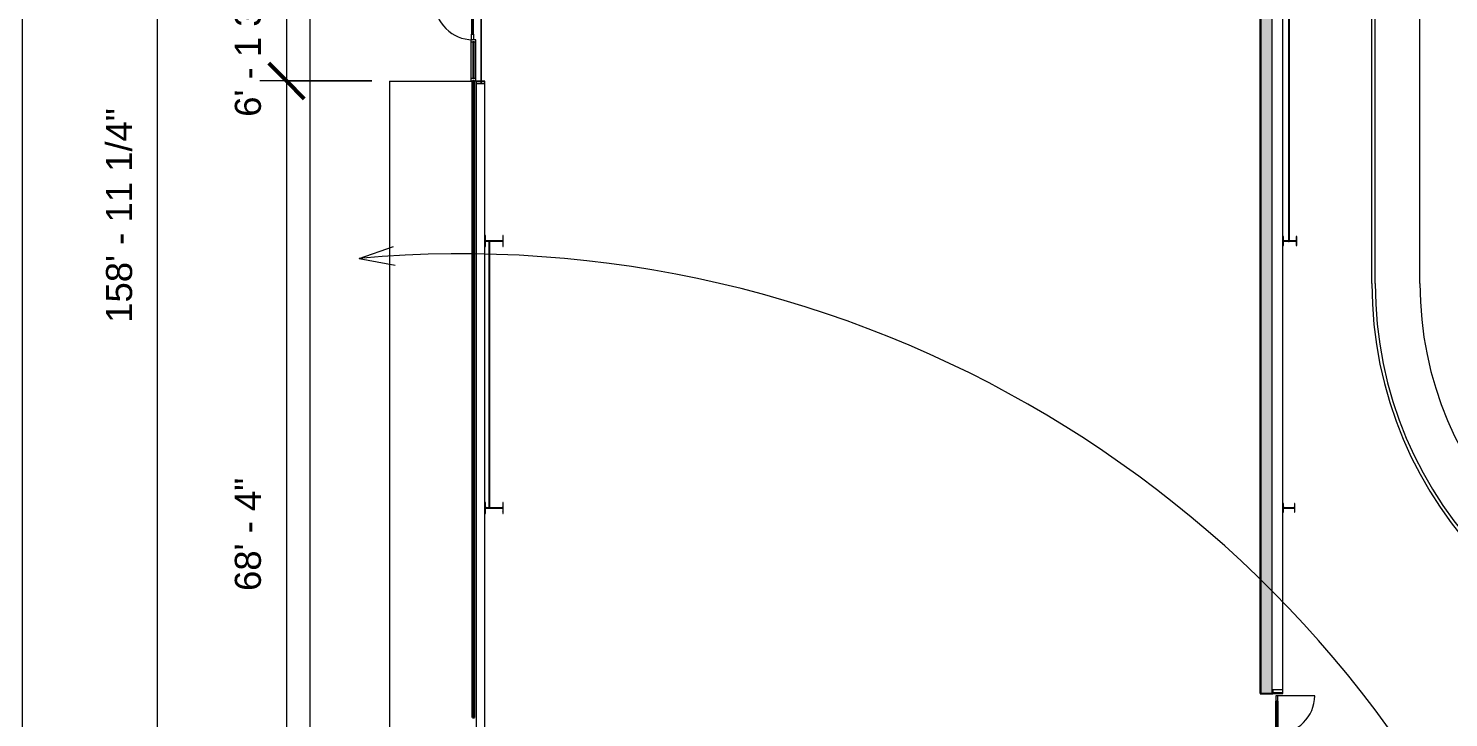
# Model space of a CAD drawing. Header units: inches. Extents: x 1 to 27263, y -26002 to 5769.
# Drawn here: x 21657 to 22941, y -22298 to -21675 of the extents above; entities that cross this region are included whole.
import ezdxf

# ---------------------------------------------------------------- set-up
doc = ezdxf.new("R2010")
doc.units = ezdxf.units.IN
doc.header["$MEASUREMENT"] = 0
for name, color, linetype, lineweight in [('A-ANNO-DIMS', 211, 'Continuous', 9), ('A-ANNO-DIMS-256', 211, 'Continuous', 9), ('A-DOOR', 31, 'Continuous', 9), ('A-FLOR', 192, 'Continuous', 9), ('A-FLOR-HRAL', 11, 'Continuous', 9), ('A-FLOR-OTLN', 90, 'Continuous', 9), ('A-GLAZ-CURT', 52, 'Continuous', 9), ('A-GLAZ-CWMG', 51, 'Continuous', 9), ('A-WALL', 113, 'Continuous', 9), ('A-WALL-PATT', 111, 'Continuous', 25), ('Conc', 7, 'Continuous', 9), ('G-ANNO-TEXT', 231, 'Continuous', 9), ('L-SITE-WALL', 31, 'Continuous', 9), ('S-BEAM', 12, 'Continuous', 9), ('S-COLS', 52, 'Continuous', 9)]:
    doc.layers.add(name, color=color, linetype=linetype, lineweight=lineweight)
doc.styles.add('Arial_1', font='arial.ttf', dxfattribs={"height": 23.60479})
doc.dimstyles.new('Linear_-_3_32__Arial_1', dxfattribs={"dimscale": 12, "dimtxt": 24, "dimasz": 2.666667, "dimexe": 2, "dimexo": 1.333333, "dimgap": 1.333333, "dimtad": 1, "dimrnd": 0.25, "dimzin": 1, "dimdsep": 46, "dimlunit": 4, "dimtxsty": 'Arial_1', "dimblk1": 'OBLIQUE', "dimblk2": 'OBLIQUE', "dimsah": 1, "dimcen": 0.09, "dimdle": 2, "dimazin": 0, "dimtfac": 1, "dimtdec": 4, "dimtix": 1, "dimtmove": 0, "dimatfit": 3, "dimfxl": 1, "dimtvp": 1, "dimtfill": 1, "dimfrac": 2, "dimtolj": 1, "dimtzin": 0, "dimarcsym": 2})
pattern_1 = [(45, (0, 0), (-25.342707, 25.342707), []), (45, (0, 38.4), (-25.342707, 25.342707), [])]

# ---------------------------------------------------------------- blocks, each defined once
blk = doc.blocks.new('Struct_Xcel_Sports Complex_rvt-1-Site Plan - Phase 1')
at = {"layer": 'A-FLOR', "color": 7}
for p, q in [((22066.1, -21722.9), (22066.1, -21649.2)), ((22066.1, -21725.3), (22066.1, -21723.2))]:
    blk.add_line(p, q, dxfattribs=at)
at = {"layer": 'L-SITE-WALL', "color": 7}
for p, q in [((22066.1, -21649.2), (22066.1, -21722.9)), ((22058.1, -22298.4), (22058.1, -21722.7)), ((22066.1, -21723.2), (22066.1, -21725.3))]:
    blk.add_line(p, q, dxfattribs=at)
blk = doc.blocks.new('Girt_C - 8_D-1278968-Site Plan - Phase 1')
at = {"layer": 'S-BEAM'}
for p, q in [((22061.6, -21725.3), (22061.6, -22537.6)), ((22061.6, -21725.3), (22061.8, -21725.3)), ((22061.8, -21725.3), (22069.5, -21725.3)), ((22069.5, -21725.3), (22069.6, -21725.3)), ((22069.6, -22537.6), (22069.6, -21725.3)), ((22061.8, -22537.6), (22061.6, -22537.6)), ((22069.5, -22537.6), (22061.8, -22537.6)), ((22069.6, -22537.6), (22069.5, -22537.6))]:
    blk.add_line(p, q, dxfattribs=at)
blk = doc.blocks.new('Top Rail Type - Top Rail_Internal_-939601-Site Plan - Phase 1')
at = {"layer": 'A-FLOR-HRAL'}
for p, q in [((22871.7, -21906.1), (22871.7, -21584.1)), ((22874.8, -21906.1), (22874.8, -21584.1))]:
    blk.add_line(p, q, dxfattribs=at)
for radius in [361.5, 358.5]:
    blk.add_arc((23233.3, -21906.1), radius, 180, 270, dxfattribs=at)
blk = doc.blocks.new('Girt_C - 10_D-1253530-Site Plan - Phase 1')
at = {"layer": 'S-BEAM'}
for p, q in [((22781.4, -21385.1), (22781.4, -22273.2)), ((22781.4, -21385.1), (22781.6, -21385.1)), ((22781.6, -21385.1), (22791.2, -21385.1)), ((22791.2, -21385.1), (22791.4, -21385.1)), ((22791.4, -22273.2), (22791.4, -21385.1)), ((22781.6, -22273.2), (22781.4, -22273.2)), ((22791.2, -22273.2), (22781.6, -22273.2)), ((22791.4, -22273.2), (22791.2, -22273.2))]:
    blk.add_line(p, q, dxfattribs=at)
blk = doc.blocks.new('Door_Single_Storefront - one-1312747-Site Plan - Phase 1')
at = {"layer": 'A-DOOR'}
for p, q in [((-17.09375, -1), (-17.09375, 0.75)), ((-17.09375, 0.75), (-12.09375, 0.75)), ((-17.09375, -34.1875), (-17.09375, 0)), ((-12.09375, 0.75), (-12.09375, -1)), ((12.09375, 0.75), (-12.09375, 0.75)), ((-12.09375, -0.5), (-12.09375, 0.25)), ((-12.09375, 0.25), (12.09375, 0.25)), ((12.09375, -1), (12.09375, 0.75)), ((12.09375, 0.75), (17.09375, 0.75)), ((12.09375, 0.25), (12.09375, -0.5)), ((17.09375, 0.75), (17.09375, -1)), ((-12.09375, -1), (-17.09375, -1)), ((12.09375, -0.5), (-12.09375, -0.5)), ((-12.09375, -1), (12.09375, -1)), ((17.09375, -1), (12.09375, -1))]:
    blk.add_line(p, q, dxfattribs=at)
blk.add_arc((-17.09375, 0), 34.1875, 270, 0, dxfattribs=at)
blk = doc.blocks.new('System Panel - Exterior Glazing-1142345-Site Plan - Phase 1')
at = {"layer": 'A-GLAZ-CURT'}
for p, q in [((16.53125, 1.25), (-16.53125, 1.25)), ((-16.53125, 1.25), (-16.53125, 0.25)), ((-16.53125, 0.25), (-16.53125, 1.25)), ((16.53125, 1.25), (-16.53125, 1.25)), ((-16.53125, 0.25), (16.53125, 0.25)), ((-16.53125, 0.25), (16.53125, 0.25)), ((16.53125, 0.25), (16.53125, 1.25)), ((16.53125, 1.25), (16.53125, 0.25))]:
    blk.add_line(p, q, dxfattribs=at)
blk = doc.blocks.new('Rectangular Mullion - Exterior 2_ x 4_5_-1305234-Site Plan - Phase 1')
at = {"layer": 'A-GLAZ-CWMG'}
for p, q in [((26090.5, -22683.2), (26123.5, -22683.2)), ((26090.5, -22687.7), (26123.5, -22687.7))]:
    blk.add_line(p, q, dxfattribs=at)
blk = doc.blocks.new('Rectangular Mullion - Exterior 2_ x 4_5_-1212758-Site Plan - Phase 1')
at = {"layer": 'A-GLAZ-CWMG', "lineweight": 13}
for p, q in [((-2, 1.5), (0, 1.5)), ((-2, -3), (-2, 1.5)), ((0, 1.5), (0, -3)), ((0, -3), (-2, -3))]:
    blk.add_line(p, q, dxfattribs=at)
blk = doc.blocks.new('Rectangular Mullion - Exterior 2_ x 4_5_-827470-Site Plan - Phase 1')
at = {"layer": 'A-GLAZ-CWMG', "lineweight": 13}
for p, q in [((-1, 1.5), (1, 1.5)), ((-1, -3), (-1, 1.5)), ((1, 1.5), (1, -3)), ((1, -3), (-1, -3))]:
    blk.add_line(p, q, dxfattribs=at)
blk = doc.blocks.new('Door_Single_Storefront - one-1305252-Site Plan - Phase 1')
at = {"layer": 'A-DOOR'}
for p, q in [((-17.21875, 34.4375), (-17.21875, 0)), ((-12.21875, 1), (-17.21875, 1)), ((-17.21875, 1), (-17.21875, -0.75)), ((-12.21875, -0.75), (-12.21875, 1)), ((-12.21875, 1), (12.21875, 1)), ((12.21875, 0.5), (-12.21875, 0.5)), ((-12.21875, 0.5), (-12.21875, -0.25)), ((17.21875, 1), (12.21875, 1)), ((12.21875, 1), (12.21875, -0.75)), ((12.21875, -0.25), (12.21875, 0.5)), ((17.21875, -0.75), (17.21875, 1)), ((-17.21875, -0.75), (-12.21875, -0.75)), ((-12.21875, -0.25), (12.21875, -0.25)), ((12.21875, -0.75), (-12.21875, -0.75)), ((12.21875, -0.75), (17.21875, -0.75))]:
    blk.add_line(p, q, dxfattribs=at)
blk.add_arc((-17.21875, 0), 34.4375, 360, 90, dxfattribs=at)
blk = doc.blocks.new('Round Bar - 1_-1251515-Site Plan - Phase 1')
at = {"layer": 'S-BEAM'}
for p, q in [((22796.3, -21748.2), (22796.3, -21867.6)), ((22797.3, -21867.6), (22797.3, -21748.2))]:
    blk.add_line(p, q, dxfattribs=at)
for start_param, end_param in [(0, 3.141593), (3.141593, 6.283185)]:
    blk.add_ellipse((22796.8, -21867.6), major_axis=(0.5, 0), ratio=0.829527, start_param=start_param, end_param=end_param, dxfattribs=at)
blk = doc.blocks.new('Round Bar - 1_-1251605-Site Plan - Phase 1')
at = {"layer": 'S-BEAM'}
for p, q in [((22796.3, -21626.3), (22796.3, -21749)), ((22797.3, -21749), (22797.3, -21626.3))]:
    blk.add_line(p, q, dxfattribs=at)
for start_param, end_param in [(0, 3.141593), (3.141593, 6.283185)]:
    blk.add_ellipse((22796.8, -21626.3), major_axis=(0.5, 0), ratio=0.836579, start_param=start_param, end_param=end_param, dxfattribs=at)
blk = doc.blocks.new('Round Bar - 1_-1267021-Site Plan - Phase 1')
at = {"layer": 'S-BEAM'}
for p, q in [((22073.1, -21867.7), (22073.1, -21988.9)), ((22074.1, -21988.9), (22074.1, -21867.7))]:
    blk.add_line(p, q, dxfattribs=at)
for centre, start_param, end_param in [((22073.6, -21867.7), 0, 3.141593), ((22073.6, -21867.7), 3.141593, 6.283185), ((22073.6, -22108.8), 3.926991, 5.497787)]:
    blk.add_ellipse(centre, major_axis=(0.5, 0), ratio=0.507473, start_param=start_param, end_param=end_param, dxfattribs=at)
blk = doc.blocks.new('Round Bar - 1_-1267063-Site Plan - Phase 1')
at = {"layer": 'S-BEAM'}
for p, q in [((22073.1, -21987.6), (22073.1, -22108.8)), ((22074.1, -22108.8), (22074.1, -21987.6))]:
    blk.add_line(p, q, dxfattribs=at)
for start_param, end_param in [(0, 3.141593), (3.141593, 6.283185)]:
    blk.add_ellipse((22073.6, -22108.8), major_axis=(0.5, 0), ratio=0.507473, start_param=start_param, end_param=end_param, dxfattribs=at)
blk = doc.blocks.new('DIMBLOCK35-Site Plan - Phase 1')
at = {"layer": 'A-ANNO-DIMS-256'}
for p, q in [((21651.2, -19417.1), (21651.2, -23103.1)), ((21657.9, -19441.1), (21627.2, -19441.1)), ((21651.2, -19441.1), (21657.9, -19441.1)), ((22015.2, -23103.1), (21627.2, -23103.1)), ((21651.2, -23103.1), (22015.2, -23103.1))]:
    blk.add_line(p, q, dxfattribs=at)
at = {"layer": 'A-ANNO-DIMS-256', "lineweight": 50}
for p, q in [((21651.2, -19441.1), (21635.2, -19425.1)), ((21651.2, -19441.1), (21667.2, -19457.1)), ((21651.2, -23103.1), (21635.2, -23087.1)), ((21651.2, -23103.1), (21667.2, -23119.1))]:
    blk.add_line(p, q, dxfattribs=at)
at = {"layer": 'A-ANNO-DIMS-256', "color": 0, "insert": (21604.6, -21332.1), "char_height": 23.6, "width": 144, "attachment_point": 1, "rotation": 90, "line_spacing_factor": 0.938532, "style": 'Arial_1', "bg_fill": 3, "box_fill_scale": 1.25, "bg_fill_color": 0, "bg_fill_transparency": 0}
blk.add_mtext('305\' - 2"', dxfattribs=at)
blk = doc.blocks.new('_Oblique')
at = {"color": 0, "linetype": 'ByBlock', "lineweight": -2}
blk.add_line((-0.5, -0.5), (0.5, 0.5), dxfattribs=at)
blk = doc.blocks.new('DIMBLOCK68-Site Plan - Phase 1')
at = {"layer": 'A-ANNO-DIMS-256', "lineweight": 50}
for p, q in [((21890.1, -21649.2), (21874.1, -21633.2)), ((21890.1, -21649.2), (21906.1, -21665.2)), ((21890.1, -21722.9), (21874.1, -21706.9)), ((21890.1, -21722.9), (21906.1, -21738.9))]:
    blk.add_line(p, q, dxfattribs=at)
at = {"layer": 'A-ANNO-DIMS-256'}
for p, q in [((21967.2, -21649.2), (21866.1, -21649.2)), ((21890.1, -21649.2), (21890.1, -21722.9)), ((21890.1, -21649.2), (21967.2, -21649.2)), ((21967.2, -21722.9), (21866.1, -21722.9)), ((21890.1, -21722.9), (21967.2, -21722.9))]:
    blk.add_line(p, q, dxfattribs=at)
at = {"layer": 'A-ANNO-DIMS-256', "color": 0, "insert": (21843.4, -21755.3), "char_height": 23.605, "width": 166.154, "attachment_point": 1, "rotation": 90, "line_spacing_factor": 0.938532, "style": 'Arial_1', "bg_fill": 3, "box_fill_scale": 1.25, "bg_fill_color": 0, "bg_fill_transparency": 0}
blk.add_mtext('6\' - 1 3/4"', dxfattribs=at)
blk = doc.blocks.new('DIMBLOCK69-Site Plan - Phase 1')
at = {"layer": 'A-ANNO-DIMS-256', "lineweight": 50}
for p, q in [((21890.1, -21722.9), (21874.1, -21706.9)), ((21890.1, -21722.9), (21906.1, -21738.9)), ((21890.1, -22542.9), (21874.1, -22526.9)), ((21890.1, -22542.9), (21906.1, -22558.9))]:
    blk.add_line(p, q, dxfattribs=at)
at = {"layer": 'A-ANNO-DIMS-256'}
for p, q in [((21967.2, -21722.9), (21866.1, -21722.9)), ((21890.1, -21722.9), (21890.1, -22542.9)), ((21890.1, -21722.9), (21967.2, -21722.9)), ((21967.2, -22542.9), (21866.1, -22542.9)), ((21890.1, -22542.9), (21967.2, -22542.9))]:
    blk.add_line(p, q, dxfattribs=at)
at = {"layer": 'A-ANNO-DIMS-256', "color": 0, "insert": (21843.4, -22183.9), "char_height": 23.6, "width": 122.289, "attachment_point": 1, "rotation": 90, "line_spacing_factor": 0.938532, "style": 'Arial_1', "bg_fill": 3, "box_fill_scale": 1.25, "bg_fill_color": 0, "bg_fill_transparency": 0}
blk.add_mtext('68\' - 4"', dxfattribs=at)
blk = doc.blocks.new('DIMBLOCK85-Site Plan - Phase 1')
at = {"layer": 'A-ANNO-DIMS-256', "lineweight": 50}
for p, q in [((21773.6, -20891.6), (21757.6, -20875.6)), ((21773.6, -20891.6), (21789.6, -20907.6)), ((21773.6, -22798.8), (21757.6, -22782.8)), ((21773.6, -22798.8), (21789.6, -22814.8))]:
    blk.add_line(p, q, dxfattribs=at)
at = {"layer": 'A-ANNO-DIMS-256'}
for p, q in [((22048.2, -20891.6), (21749.6, -20891.6)), ((21773.6, -22798.8), (21773.6, -20891.6)), ((21773.6, -20891.6), (22048.2, -20891.6)), ((22042.1, -22798.8), (21749.6, -22798.8)), ((21773.6, -22798.8), (22042.1, -22798.8))]:
    blk.add_line(p, q, dxfattribs=at)
at = {"layer": 'A-ANNO-DIMS-256', "color": 0, "insert": (21726.9, -21941.5), "char_height": 23.605, "width": 231.286, "attachment_point": 1, "rotation": 90, "line_spacing_factor": 0.938532, "style": 'Arial_1', "bg_fill": 3, "box_fill_scale": 1.25, "bg_fill_color": 0, "bg_fill_transparency": 0}
blk.add_mtext('158\' - 11 1/4"', dxfattribs=at)

msp = doc.modelspace()

# ---------------------------------------------------------------- hatches: boundary and pattern name
at = {"layer": 'A-WALL-PATT', "lineweight": 9}
h = msp.add_hatch(dxfattribs=at)
h.set_pattern_fill('FP_10', color=256, style=0, pattern_type=2)
h.set_pattern_definition([(161.57, (1.28, 1.28), (-10.24040374, -0.00056827), [0, -72.858, 8.09, 0]), (18.43, (-1.28, 1.28), (-10.24040374, 0.00056827), [0, -72.858, 8.09, 0]), (108.43, (1.28, 1.28), (5.1184649, -25.6019259), [24.282, -56.666]), (71.57, (-1.28, 1.28), (5.1184649, 25.6019259), [24.282, -56.666])])
h.paths.add_polyline_path([(22781.389225, -22359.55281), (22781.389225, -22350.17781), (22771.389225, -22350.17781), (22771.389225, -22359.55281), (22779.278416, -22359.55281)], flags=0)
h.paths.add_polyline_path([(22781.389225, -22276.55281), (22781.389225, -21385.17781), (22771.389225, -21385.17781), (22771.389225, -22276.55281)], flags=0)
h.paths.add_polyline_path([(22771.389225, -21143.67781), (22781.389225, -21143.67781), (22781.28085, -21140.83781), (22773.390225, -21140.83781), (22773.390225, -21134.30281), (22771.389225, -21134.30281), (22771.389225, -21140.83781)], flags=0)
at = {"layer": 'A-WALL-PATT', "lineweight": 9, "transparency": 33554649}
msp.add_hatch(color=256, dxfattribs=at).paths.add_polyline_path([(22058.4627, -22298.30281), (22060.0375, -22298.30281), (22060.0375, -21722.99031), (22058.4627, -21722.99031), (22058.4627, -22130.702101)], flags=0)
at = {"layer": 'S-COLS'}
h = msp.add_hatch(dxfattribs=at)
h.set_pattern_fill('FP_8', color=256, style=0, pattern_type=2)
h.set_pattern_definition(pattern_1)
h.paths.add_polyline_path([(22061.640225, -21725.26781), (22061.915997, -21725.153582), (22062.030225, -21724.87781), (22062.291085, -21723.23081), (22068.989366, -21723.23081), (22069.364454, -21725.153582), (22069.640225, -21725.26781), (22069.640225, -21722.92781), (22061.640225, -21722.92781)], flags=0)
h = msp.add_hatch(dxfattribs=at)
h.set_pattern_fill('FP_8', color=256, style=0, pattern_type=2)
h.set_pattern_definition(pattern_1)
h.paths.add_polyline_path([(22085.706632, -21872.55281), (22086.140225, -21872.55281), (22086.140225, -21862.55281), (22085.706632, -21862.55281), (22085.706632, -21866.716873), (22085.504123, -21867.205771), (22085.015225, -21867.408279), (22070.765225, -21867.408279), (22070.276327, -21867.205771), (22070.073819, -21866.716873), (22070.073819, -21862.55281), (22069.640225, -21862.55281), (22069.640225, -21872.55281), (22070.073819, -21872.55281), (22070.073819, -21868.388748), (22070.276327, -21867.89985), (22070.765225, -21867.697342), (22073.286672, -21867.619185), (22073.640225, -21867.439766), (22073.993779, -21867.63185), (22074.110994, -21867.697342), (22085.015225, -21867.697342), (22085.504123, -21867.89985), (22085.706632, -21868.388748)], flags=0)
h = msp.add_hatch(dxfattribs=at)
h.set_pattern_fill('FP_8', color=256, style=0, pattern_type=2)
h.set_pattern_definition(pattern_1)
h.paths.add_polyline_path([(22791.390225, -21871.55281), (22791.823819, -21871.55281), (22791.823819, -21868.388748), (22792.026327, -21867.89985), (22792.515225, -21867.697342), (22796.278761, -21867.587501), (22796.08185, -21867.408279), (22792.515225, -21867.408279), (22792.026327, -21867.205771), (22791.823819, -21866.716873), (22791.823819, -21863.55281), (22791.390225, -21863.55281)], flags=0)
h.paths.add_polyline_path([(22803.890225, -21871.55281), (22803.890225, -21863.55281), (22803.456632, -21863.55281), (22803.456632, -21866.716873), (22803.254123, -21867.205771), (22802.765225, -21867.408279), (22797.265225, -21867.487074), (22797.265225, -21867.697342), (22802.765225, -21867.697342), (22803.254123, -21867.89985), (22803.456632, -21868.388748), (22803.456632, -21871.55281)], flags=0)
h = msp.add_hatch(dxfattribs=at)
h.set_pattern_fill('FP_8', color=256, style=0, pattern_type=2)
h.set_pattern_definition(pattern_1)
h.paths.add_polyline_path([(22085.706632, -22113.80281), (22086.140225, -22113.80281), (22086.140225, -22103.80281), (22085.706632, -22103.820851), (22085.706632, -22107.966873), (22085.504123, -22108.455771), (22085.015225, -22108.658279), (22074.140225, -22108.760194), (22074.027808, -22108.658279), (22073.993779, -22108.661443), (22074.067024, -22108.947342), (22085.015225, -22108.947342), (22085.504123, -22109.14985), (22085.706632, -22109.638748)], flags=0)
h.paths.add_polyline_path([(22070.073819, -22113.80281), (22070.073819, -22109.638748), (22070.276327, -22109.14985), (22070.765225, -22108.947342), (22073.213449, -22108.833165), (22073.140225, -22108.760194), (22073.140225, -22108.658279), (22070.765225, -22108.658279), (22070.276327, -22108.455771), (22070.073819, -22107.966873), (22070.073819, -22103.80281), (22069.640225, -22103.820851), (22069.640225, -22113.80281)], flags=0)
h = msp.add_hatch(dxfattribs=at)
h.set_pattern_fill('FP_8', color=256, style=0, pattern_type=2)
h.set_pattern_definition(pattern_1)
h.paths.add_polyline_path([(22801.706632, -22112.80281), (22802.140225, -22112.80281), (22802.140225, -22104.80281), (22801.706632, -22104.80281), (22801.706632, -22107.966873), (22801.504123, -22108.455771), (22801.015225, -22108.658279), (22792.515225, -22108.658279), (22792.026327, -22108.455771), (22791.823819, -22107.966873), (22791.823819, -22104.80281), (22791.390225, -22104.80281), (22791.390225, -22112.80281), (22791.823819, -22112.80281), (22791.823819, -22109.638748), (22792.026327, -22109.14985), (22792.515225, -22108.947342), (22801.015225, -22108.947342), (22801.504123, -22109.14985), (22801.706632, -22109.638748)], flags=0)
h = msp.add_hatch(dxfattribs=at)
h.set_pattern_fill('FP_8', color=256, style=0, pattern_type=2)
h.set_pattern_definition(pattern_1)
h.paths.add_polyline_path([(22791.389225, -22276.55281), (22791.389225, -22273.66281), (22791.080927, -22273.790512), (22790.953225, -22274.09881), (22790.64786, -22276.02681), (22782.130591, -22276.02681), (22781.697524, -22273.790512), (22781.389225, -22273.66281), (22781.389225, -22276.55281)], flags=0)

# ---------------------------------------------------------------- linework, layer by layer
at = {"layer": 'A-FLOR-OTLN'}
msp.add_line((22915.25546, -21906.0601), (22915.25546, -21584.0601), dxfattribs=at)
msp.add_arc((23233.25546, -21906.0601), 318, 180, 270, dxfattribs=at)
at = {"layer": 'A-WALL'}
for p, q in [((22771.389225, -21385.17781), (22771.389225, -22276.55281)), ((22781.389225, -22273.16281), (22781.389225, -22276.55281))]:
    msp.add_line(p, q, dxfattribs=at)
at = {"layer": 'A-WALL', "lineweight": 25}
for p, q in [((22058.4627, -21722.99031), (22058.4627, -22298.30281)), ((22060.0375, -21722.99031), (22058.4627, -21722.99031)), ((22060.0375, -22298.30281), (22060.0375, -21722.99031)), ((22058.4627, -22298.30281), (22060.0375, -22298.30281))]:
    msp.add_line(p, q, dxfattribs=at)
at = {"layer": 'Conc'}
for p, q in [((21911.235225, -19983.100554), (21911.235225, -22892.070698)), ((21983.235225, -21722.92781), (22058.140225, -21722.92781)), ((21983.235225, -21722.92781), (21983.235225, -22542.92781))]:
    msp.add_line(p, q, dxfattribs=at)
at = {"layer": 'L-SITE-WALL', "lineweight": 25}
for p, q in [((22770.639225, -21385.17781), (22770.639225, -22276.55281)), ((22770.639225, -22276.55281), (22782.139225, -22276.55281)), ((22782.139225, -22276.55281), (22782.139225, -22273.16281))]:
    msp.add_line(p, q, dxfattribs=at)
at = {"layer": 'S-COLS', "lineweight": 15}
for p, q in [((22069.640225, -21722.92781), (22061.640225, -21722.92781)), ((22061.640225, -21722.92781), (22061.640225, -21725.26781)), ((22062.030225, -21724.87781), (22062.291085, -21723.23081)), ((22062.291085, -21723.23081), (22068.989366, -21723.23081)), ((22068.989366, -21723.23081), (22069.250225, -21724.87781)), ((22069.640225, -21725.26781), (22069.640225, -21722.92781)), ((22070.073819, -21862.55281), (22069.640225, -21862.55281)), ((22069.640225, -21872.55281), (22070.073819, -21872.55281)), ((22070.073819, -21866.716873), (22070.073819, -21862.55281)), ((22070.073819, -21872.55281), (22070.073819, -21868.388748)), ((22085.015225, -21867.408279), (22070.765225, -21867.408279)), ((22070.765225, -21867.697342), (22073.143359, -21867.697342)), ((22073.993779, -21867.697342), (22085.015225, -21867.697342)), ((22086.140225, -21862.55281), (22085.706632, -21862.55281)), ((22085.706632, -21862.55281), (22085.706632, -21866.716873)), ((22085.706632, -21868.388748), (22085.706632, -21872.55281)), ((22085.706632, -21872.55281), (22086.140225, -21872.55281)), ((22086.140225, -21872.55281), (22086.140225, -21862.55281)), ((22791.823819, -21863.55281), (22791.390225, -21863.55281)), ((22791.390225, -21871.55281), (22791.823819, -21871.55281)), ((22791.823819, -21866.716873), (22791.823819, -21863.55281)), ((22791.823819, -21871.55281), (22791.823819, -21868.388748)), ((22796.265225, -21867.408279), (22792.515225, -21867.408279)), ((22792.515225, -21867.697342), (22796.333608, -21867.697342)), ((22797.196842, -21867.697342), (22802.765225, -21867.697342)), ((22802.765225, -21867.408279), (22797.265225, -21867.408279)), ((22803.890225, -21863.55281), (22803.456632, -21863.55281)), ((22803.456632, -21863.55281), (22803.456632, -21866.716873)), ((22803.456632, -21868.388748), (22803.456632, -21871.55281)), ((22803.456632, -21871.55281), (22803.890225, -21871.55281)), ((22803.890225, -21871.55281), (22803.890225, -21863.55281)), ((22070.073819, -22103.80281), (22069.640225, -22103.80281)), ((22070.073819, -22107.966873), (22070.073819, -22103.80281)), ((22086.140225, -22103.80281), (22085.706632, -22103.80281)), ((22085.706632, -22103.80281), (22085.706632, -22107.966873)), ((22086.140225, -22113.80281), (22086.140225, -22103.80281)), ((22791.823819, -22104.80281), (22791.390225, -22104.80281)), ((22791.823819, -22107.966873), (22791.823819, -22104.80281)), ((22802.140225, -22104.80281), (22801.706632, -22104.80281)), ((22801.706632, -22104.80281), (22801.706632, -22107.966873)), ((22802.140225, -22112.80281), (22802.140225, -22104.80281)), ((22069.640225, -22113.80281), (22070.073819, -22113.80281)), ((22070.073819, -22113.80281), (22070.073819, -22109.638748)), ((22073.140225, -22108.658279), (22070.765225, -22108.658279)), ((22070.765225, -22108.947342), (22073.438439, -22108.947342)), ((22073.993779, -22108.947342), (22085.015225, -22108.947342)), ((22085.015225, -22108.658279), (22074.140225, -22108.658279)), ((22085.706632, -22109.638748), (22085.706632, -22113.80281)), ((22085.706632, -22113.80281), (22086.140225, -22113.80281)), ((22791.390225, -22112.80281), (22791.823819, -22112.80281)), ((22791.823819, -22112.80281), (22791.823819, -22109.638748)), ((22801.015225, -22108.658279), (22792.515225, -22108.658279)), ((22792.515225, -22108.947342), (22801.015225, -22108.947342)), ((22801.706632, -22109.638748), (22801.706632, -22112.80281)), ((22801.706632, -22112.80281), (22802.140225, -22112.80281)), ((22781.389225, -22273.66281), (22781.389225, -22276.55281)), ((22781.389225, -22276.55281), (22791.389225, -22276.55281)), ((22782.130591, -22276.02681), (22781.825225, -22274.09881)), ((22790.64786, -22276.02681), (22782.130591, -22276.02681)), ((22790.953225, -22274.09881), (22790.64786, -22276.02681)), ((22791.389225, -22276.55281), (22791.389225, -22273.66281))]:
    msp.add_line(p, q, dxfattribs=at)
for centre, radius, start, end in [((22061.640225, -21724.87781), 0.39, 270, 0), ((22069.640225, -21724.87781), 0.39, 180, 270), ((22070.765225, -21866.716873), 0.691406, 180, 270), ((22070.765225, -21868.388748), 0.691406, 90, 180), ((22085.015225, -21866.716873), 0.691406, 270, 0), ((22085.015225, -21868.388748), 0.691406, 0, 90), ((22792.515225, -21866.716873), 0.691406, 180, 270), ((22792.515225, -21868.388748), 0.691406, 90, 180), ((22802.765225, -21866.716873), 0.691406, 270, 0), ((22802.765225, -21868.388748), 0.691406, 0, 90), ((22070.765225, -22107.966873), 0.691406, 180, 270), ((22070.765225, -22109.638748), 0.691406, 90, 180), ((22085.015225, -22107.966873), 0.691406, 270, 0), ((22085.015225, -22109.638748), 0.691406, 0, 90), ((22792.515225, -22107.966873), 0.691406, 180, 270), ((22792.515225, -22109.638748), 0.691406, 90, 180), ((22801.015225, -22107.966873), 0.691406, 270, 0), ((22801.015225, -22109.638748), 0.691406, 0, 90), ((22781.389225, -22274.09881), 0.436, 359.999999989, 89.999999989), ((22791.389225, -22274.09881), 0.436, 89.999999989, 179.999999989)]:
    msp.add_arc(centre, radius, start, end, dxfattribs=at)

# ---------------------------------------------------------------- block references
at = {"layer": 'A-DOOR', "rotation": 270}
for name, p in [('Door_Single_Storefront - one-1312747-Site Plan - Phase 1', (22058.515225, -21668.52156)), ('Door_Single_Storefront - one-1305252-Site Plan - Phase 1', (22785.639225, -22295.77156))]:
    msp.add_blockref(name, p, dxfattribs=at)
at = {"layer": 'A-FLOR-HRAL'}
msp.add_blockref('Top Rail Type - Top Rail_Internal_-939601-Site Plan - Phase 1', (0, 0), dxfattribs=at)
at = {"layer": 'A-GLAZ-CURT', "rotation": 270}
msp.add_blockref('System Panel - Exterior Glazing-1142345-Site Plan - Phase 1', (22058.515225, -21704.14656), dxfattribs=at)
at = {"layer": 'A-GLAZ-CWMG', "extrusion": (0, 0, -1), "rotation": 270}
for name, p in [('Rectangular Mullion - Exterior 2_ x 4_5_-827470-Site Plan - Phase 1', (-22058.515225, -21686.61531)), ('Rectangular Mullion - Exterior 2_ x 4_5_-1212758-Site Plan - Phase 1', (-22058.515225, -21722.67781))]:
    msp.add_blockref(name, p, dxfattribs=at)
at = {"layer": 'A-GLAZ-CWMG', "rotation": 90}
msp.add_blockref('Rectangular Mullion - Exterior 2_ x 4_5_-1305234-Site Plan - Phase 1', (-626.162585, -47811.130536), dxfattribs=at)
at = {"layer": 'S-BEAM'}
for name in ['Girt_C - 10_D-1253530-Site Plan - Phase 1', 'Round Bar - 1_-1251605-Site Plan - Phase 1', 'Girt_C - 8_D-1278968-Site Plan - Phase 1', 'Round Bar - 1_-1251515-Site Plan - Phase 1', 'Round Bar - 1_-1267021-Site Plan - Phase 1', 'Round Bar - 1_-1267063-Site Plan - Phase 1']:
    msp.add_blockref(name, (0, 0), dxfattribs=at)

# ---------------------------------------------------------------- next in the draw order: dimensions: what is measured, and where the dimension line sits
at = {"layer": 'A-ANNO-DIMS'}
dim = msp.add_linear_dim(base=(21651.224704, -23103.085554), p1=(21673.852121, -19441.085554), p2=(22031.235225, -23103.085554), angle=90, dimstyle='Linear_-_3_32__Arial_1', override={"dimpost": '<>', "dimfxl": 3679.397598}, dxfattribs=at)
dim.commit()
dim.dimension.update_dxf_attribs({"geometry": 'DIMBLOCK35-Site Plan - Phase 1', "text_midpoint": (21623.164685, -21272.085554)})

# ---------------------------------------------------------------- next in the draw order: linework, layer by layer
at = {"layer": 'G-ANNO-TEXT', "color": 145}
for q in [(21987.064053, -21872.389933), (21988.328883, -21889.491973)]:
    msp.add_line((21955.783626, -21883.301158), q, dxfattribs=at)
msp.add_arc((22048.068449, -22914.173882), 1034.995199, 23.306882938, 95.11554283, dxfattribs=at)

# ---------------------------------------------------------------- next in the draw order: dimensions: what is measured, and where the dimension line sits
at = {"layer": 'A-ANNO-DIMS'}
dim = msp.add_linear_dim(base=(21890.060601, -21722.92781), p1=(21983.235225, -21649.17781), p2=(21983.235225, -21722.92781), angle=90, dimstyle='Linear_-_3_32__Arial_1', override={"dimpost": '<>', "dimfxl": 73.75}, dxfattribs=at)
dim.commit()
dim.dimension.update_dxf_attribs({"geometry": 'DIMBLOCK68-Site Plan - Phase 1', "text_midpoint": (21861.847617, -21686.05281)})

# ---------------------------------------------------------------- next in the draw order: dimensions: what is measured, and where the dimension line sits
dim = msp.add_linear_dim(base=(21890.060601, -22542.92781), p1=(21983.235225, -21722.92781), p2=(21983.235225, -22542.92781), angle=90, dimstyle='Linear_-_3_32__Arial_1', override={"dimpost": '<>', "dimfxl": 820}, dxfattribs=at)
dim.commit()
dim.dimension.update_dxf_attribs({"geometry": 'DIMBLOCK69-Site Plan - Phase 1', "text_midpoint": (21862.008632, -22132.92781)})

# ---------------------------------------------------------------- next in the draw order: dimensions: what is measured, and where the dimension line sits
dim = msp.add_linear_dim(base=(21773.567657, -20891.55281), p1=(22058.140225, -22798.80281), p2=(22064.202725, -20891.55281), angle=90, dimstyle='Linear_-_3_32__Arial_1', override={"dimpost": '<>', "dimfxl": 1907.259635}, dxfattribs=at)
dim.commit()
dim.dimension.update_dxf_attribs({"geometry": 'DIMBLOCK85-Site Plan - Phase 1', "text_midpoint": (21745.362724, -21845.17781)})

# ---------------------------------------------------------------- next in the draw order: block references
at = {"lineweight": 5}
msp.add_blockref('Struct_Xcel_Sports Complex_rvt-1-Site Plan - Phase 1', (0, 0), dxfattribs=at)

doc.saveas('drawing.dxf')
